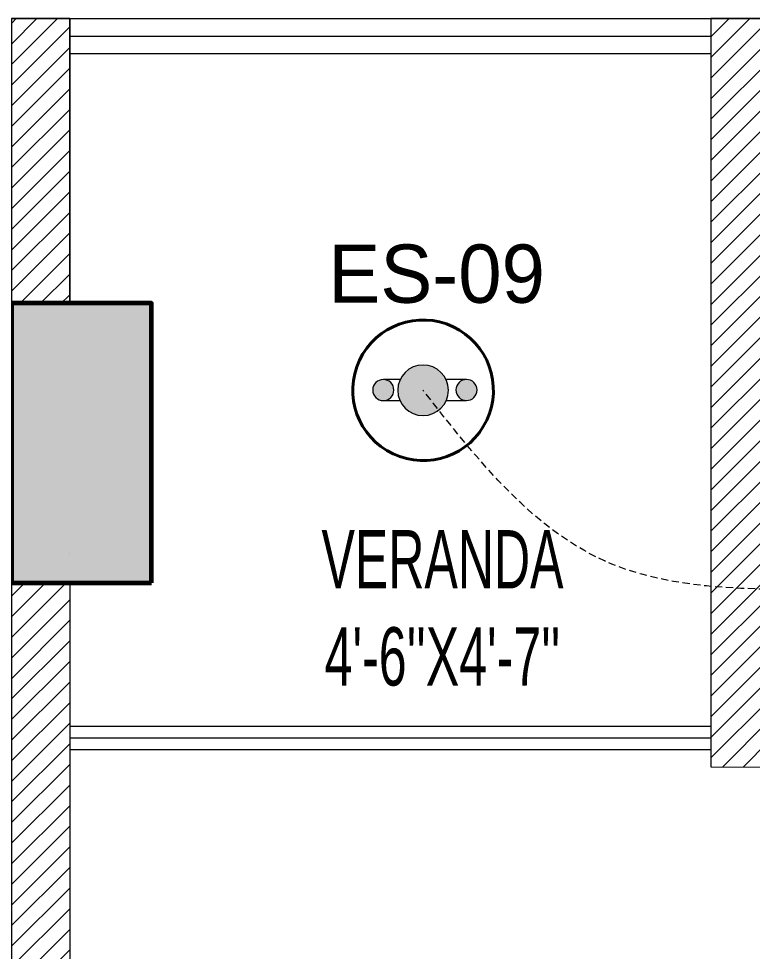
# Model space of a CAD drawing. Header units: inches. Extents: x 109699 to 44449955, y -10987 to 15824140.
# Drawn here: x 197722.2 to 197785.1, y -3330.6 to -3250.6 of the extents above; entities that cross this region are included whole.
import ezdxf

# ---------------------------------------------------------------- set-up
doc = ezdxf.new("R2010")
doc.units = ezdxf.units.IN
doc.header["$LTSCALE"] = 5
doc.header["$MEASUREMENT"] = 0
doc.linetypes.add('DASHED2', pattern=[0.375, 0.25, -0.125])
doc.layers.get('0').update_dxf_attribs({"color": 123})
for name, color, linetype, lineweight in [('@NORMAL', 7, 'Continuous', 5), ('cloumn', 253, 'Continuous', 60), ('E-Con-Point', 5, 'DASHED2', 13), ('E-ES-Energy Saver-Light', 140, 'Continuous', 13), ('glass', 140, 'Continuous', 18), ('ha', 252, 'Continuous', 5), ('WALL-1', 8, 'Continuous', 9)]:
    doc.layers.add(name, color=color, linetype=linetype, lineweight=lineweight)
doc.layers.add('T', color=8, linetype='Continuous')
doc.styles.get("Standard").update_dxf_attribs({"font": 'times.ttf'})
doc.styles.add('style2', font='ARIALN.TTF', dxfattribs={"width": 0.75, "height": 3})

# ---------------------------------------------------------------- blocks, each defined once
blk = doc.blocks.new('coloumn-01')
at = {"layer": 'ha'}
h = blk.add_hatch(dxfattribs=at)
h.set_pattern_fill('AR-CONC', color=256, scale=0.5)
h.set_pattern_definition([(49.99999999999999, (0, 0), (3.586300913003767, -0.3137606749129755), [0.375, -4.125]), (355, (0, 0), (-0.693756668065, 3.760960668500059), [0.3, -3.3]), (100.45144446, (0.298858405, -0.02614672), (2.89254423363556, 3.447199954843147), [0.3187009599999999, -3.505710559999999]), (46.18420000000001, (0, 1), (5.336206653357862, -0.8275964039653827), [0.5625, -6.1875]), (96.63563549, (0.444683725, 0.931033465), (4.673309728371142, 4.870593003872752), [0.47805171, -5.258568799999999]), (351.1841639899999, (0, 1), (4.673309725273866, 4.870593001349951), [0.45, -4.950000005]), (21, (0.5, 0.75), (2.984535260592308, -2.013094453326694), [0.375, -4.125]), (326.0000000000001, (0.5, 0.75), (1.216576659607909, 3.625750225234265), [0.3, -3.3]), (71.45144474, (0.74871127, 0.58224213), (4.201111883649856, 1.612655764031769), [0.31870095, -3.50571056]), (37.50000000000001, (0, 0), (0.06079927658645334, 1.664469269156557), [0, -3.26, 0, -3.35, 0, -3.3125]), (7.499999999999999, (0, 0), (1.315347687210743, 1.972058559411801), [0, -1.91, 0, -3.185, 0, -1.2625]), (327.5, (-1.115, 0), (2.669112180862045, -0.1127743586718988), [0, -1.25, 0, -3.9, 0, -5.175]), (317.5, (-1.615, 0), (2.915930846711931, 0.5005249116615886), [0, -1.625, 0, -2.59, 0, -3.675])])
h.paths.add_polyline_path([(32128.44739975178, -2546319.049243456), (32092.44739975178, -2546319.049243456), (32092.44739975178, -2546331.049243456), (32128.44739975178, -2546331.049243456)])
h.paths.add_polyline_path([(32128.44739975189, -2546617.132962178), (32098.44739975189, -2546617.132962178), (32098.44739975189, -2546629.132962178), (32128.44739975189, -2546629.132962178)])
h.paths.add_polyline_path([(31978.51966727065, -2546605.132962178), (31966.51966727065, -2546605.132962178), (31966.51966727065, -2546635.132962178), (31978.51966727065, -2546635.132962178)])
h.paths.add_polyline_path([(31821.20333333506, -2546605.132962178), (31809.20333333506, -2546605.132962178), (31809.20333333506, -2546635.132962178), (31821.20333333506, -2546635.132962178)])
h.paths.add_polyline_path([(31689.20328743063, -2546611.133238418), (31677.20328743063, -2546611.133238418), (31677.20328743063, -2546635.133238418), (31689.20328743063, -2546635.133238418)])
h.paths.add_polyline_path([(31417.20347832461, -2546611.132962178), (31405.20347832461, -2546611.132962178), (31405.20347832461, -2546635.132962178), (31417.20347832461, -2546635.132962178)])
h.paths.add_polyline_path([(31435.20347912709, -2546415.348983645), (31405.20347912709, -2546415.348983645), (31405.20347912709, -2546427.348983645), (31435.20347912709, -2546427.348983645)])
h.paths.add_polyline_path([(31633.74647668525, -2546415.348983645), (31603.74647668525, -2546415.348983645), (31603.74647668525, -2546427.348983645), (31633.74647668525, -2546427.348983645)])
h.paths.add_polyline_path([(31821.20245073218, -2546319.049243455), (31809.20245073218, -2546319.049243455), (31809.20245073218, -2546349.049243455), (31821.20245073218, -2546349.049243455)])
h.paths.add_polyline_path([(31996.51966727068, -2546319.049243455), (31966.51966727068, -2546319.049243455), (31966.51966727068, -2546331.049243455), (31996.51966727068, -2546331.049243455)])
h.paths.add_polyline_path([(31581.74648750067, -2546291.049243452), (31541.74648750067, -2546291.049243452), (31541.74648750067, -2546301.049243452), (31581.74648750067, -2546301.049243452)])
h.paths.add_polyline_path([(31485.74647668505, -2546261.049243452), (31475.74647668505, -2546261.049243452), (31475.74647668505, -2546301.049243452), (31485.74647668505, -2546301.049243452)])
h.paths.add_polyline_path([(31581.74648750064, -2546206.049278549), (31521.74648750064, -2546206.049278549), (31521.74648750064, -2546216.049243455), (31581.74648750064, -2546216.049243455)])
h.paths.add_polyline_path([(31435.20347595899, -2546206.049243455), (31405.20347595899, -2546206.049243455), (31405.20347595899, -2546218.049243455), (31435.20347595899, -2546218.049243455)])
h.paths.add_polyline_path([(31435.20347912709, -2546094.049243455), (31405.20347912709, -2546094.049243455), (31405.20347912709, -2546106.049243455), (31435.20347912709, -2546106.049243455)])
h.paths.add_polyline_path([(31583.74647668522, -2546094.049243455), (31547.74647668522, -2546094.049243455), (31547.74647668522, -2546106.049243455), (31583.74647668522, -2546106.049243455)])
h.paths.add_polyline_path([(31775.41359277777, -2546094.049243455), (31763.41359277777, -2546094.049243455), (31763.41359277777, -2546124.049243455), (31775.41359277777, -2546124.049243455)])
h.paths.add_polyline_path([(32059.80123907101, -2546094.049243455), (32047.80123907101, -2546094.049243455), (32047.80123907101, -2546124.049243455), (32059.80123907101, -2546124.049243455)])
h.paths.add_polyline_path([(32058.06771510976, -2545913.633020405), (32028.06771510976, -2545913.633020405), (32028.06771510976, -2545925.633020405), (32058.06771510976, -2545925.633020405)])
h.paths.add_polyline_path([(32048.06771510973, -2545722.712815279), (32036.06771510973, -2545722.712815279), (32036.06771510973, -2545746.712815279), (32048.06771510973, -2545746.712815279)])
h.paths.add_polyline_path([(31799.41359277774, -2545913.633020405), (31763.41359277774, -2545913.633020405), (31763.41359277774, -2545925.633020405), (31799.41359277774, -2545925.633020405)])
h.paths.add_polyline_path([(31591.53986684192, -2545945.049243456), (31561.31223659915, -2545945.049243456), (31561.31223659915, -2545957.049243456), (31591.53986684192, -2545957.049243456)])
h.paths.add_polyline_path([(31435.20347912709, -2545945.049243456), (31405.20347912709, -2545945.049243456), (31405.20347912709, -2545957.049243456), (31435.20347912709, -2545957.049243456)])
h.paths.add_polyline_path([(31429.2035252499, -2545715.383477275), (31405.2035252499, -2545715.383477275), (31405.2035252499, -2545727.383477275), (31429.2035252499, -2545727.383477275)])
h.paths.add_polyline_path([(31605.53986684192, -2545715.383237123), (31581.53986684192, -2545715.383237123), (31581.53986684192, -2545727.383237123), (31605.53986684192, -2545727.383237123)])
h.paths.add_polyline_path([(31775.41359277774, -2545711.610186095), (31763.41359277774, -2545711.610186095), (31763.41359277774, -2545735.610186095), (31775.41359277774, -2545735.610186095)])
at = {"layer": 'cloumn', "elevation": -16.70462349056088}
blk.add_lwpolyline([(31775.41359277774, -2545735.610186095), (31775.41359277774, -2545711.610186095), (31763.41359277774, -2545711.610186095), (31763.41359277774, -2545735.610186095)], close=True, dxfattribs=at)
blk = doc.blocks.new('A$C63FA2F8C')
at = {"linetype": 'ByBlock', "ltscale": 0.5}
h = blk.add_hatch(color=256, dxfattribs=at)
h.dxf.hatch_style = 1
h.paths.add_polyline_path([(337.2288066126173, 261.8435315283132, 1), (186.444764951407, 261.8435315283132, 1)])
h.paths.add_polyline_path([(174.7543875355803, 261.112525689078, 1), (111.9624450998782, 261.112525689078, 1)])
h.paths.add_polyline_path([(359.7620794158132, 260.9155295394245, 1), (422.5540218515153, 260.9155295394245, 1)])
at = {"ltscale": 2}
for p, q in [((193.2174023309955, 293.0739176886738), (145.2272237805882, 293.0739176886738)), ((391.274980574695, 293.0739176886738), (330.4561692330288, 293.0739176886738)), ((193.5781424691202, 229.8323706932948), (145.2272237805882, 229.8323706932948)), ((391.274980574695, 229.8323706932948), (330.0954290949041, 229.8323706932948))]:
    blk.add_line(p, q, dxfattribs=at)
for centre, radius in [((261.8367857820122, 261.8435315283132), 75.39202083060518), ((143.3584163177293, 261.112525689078), 31.39597121785105), ((391.1580506336642, 260.9155295394245), 31.39597121785105)]:
    blk.add_circle(centre, radius, dxfattribs=at)
at = {"lineweight": 40}
blk.add_ellipse((261.8367857820122, 261.8435315283132), major_axis=(-89.30196609760064, 189.4862523083066), ratio=0.9999999999956461, start_param=-1.547953900145618, end_param=4.735231407033968, dxfattribs=at)

msp = doc.modelspace()

# ---------------------------------------------------------------- hatches: boundary and pattern name
at = {"layer": 'ha'}
h = msp.add_hatch(dxfattribs=at)
h.set_pattern_fill('ANSI31', scale=10, angle=-7.63333123551244e-14, style=0)
h.set_pattern_definition([(44.99999999999984, (180288.0057856818, 2542407.827886132), (-0.8838834764831834, 0.8838834764831853), [])])
h.paths.add_polyline_path([(197721.5662430574, -3275.085265669766), (197726.5662430574, -3275.085265669766), (197726.5662430574, -3250.578614970929), (197721.5662430574, -3250.578614970929)])
h = msp.add_hatch(dxfattribs=at)
h.set_pattern_fill('ANSI31', scale=10, angle=-7.63333123551244e-14, style=0)
h.set_pattern_definition([(44.99999999999989, (144081.319087721, 2531118.532228567), (-0.8838834764831833, 0.8838834764831855), [])])
h.paths.add_polyline_path([(197786.56616974, -3314.800734571907), (197781.5660964225, -3314.792093503549), (197781.56616974, -3250.578614970929), (197808.5662063987, -3250.578614969998), (197808.5662063987, -3250.5786149709), (197813.5662063987, -3250.5786149709), (197813.5662063987, -3255.578614970929), (197786.5662572547, -3255.578614970929)])
h = msp.add_hatch(dxfattribs=at)
h.set_pattern_fill('ANSI31', scale=10, angle=-7.63333123551244e-14, style=0)
h.set_pattern_definition([(44.99999999999989, (144025.1156890542, 2531118.532228567), (-0.8838834764831833, 0.8838834764831855), [])])
h.paths.add_polyline_path([(197726.5662430574, -3477.007487029097), (197721.5662806121, -3477.007487028632), (197721.5662430574, -3436.423710079192), (197651.4036092998, -3436.423984467778), (197651.4036092998, -3431.423984467778), (197721.5662430572, -3431.42405273931), (197721.5855116934, -3298.985237479936), (197726.5662430574, -3298.985237479936)])

# ---------------------------------------------------------------- linework, layer by layer
at = {"layer": '@NORMAL'}
for p, q in [((197721.5662430574, -3250.578614970929, 0.4632158499592478), (197726.5662430574, -3250.578614970929, 0.4597675740971781)), ((197781.56616974, -3250.578614970929, 0.4632159037143282), (197781.56616974, -3309.792093503549, 0.4632159037143353)), ((197726.5662430574, -3296.483877324294, 0.5200446103897107), (197726.5667269731, -3296.483877319171, 0.5200453255399893)), ((197781.5660964225, -3309.792093503549, 0.2918433033319729), (197781.5660964225, -3314.792093503549, 0.1918433033319715))]:
    msp.add_line(p, q, dxfattribs=at)
at = {"layer": '@NORMAL', "color": 13}
for p, q in [((197726.5662430574, -3250.578614970929, 0.4597675740971781), (197781.56616974, -3250.578614970929, 0.4218365901781738)), ((197726.5662430574, -3252.078614970929, 0.4597675740971781), (197781.56616974, -3252.078614970929, 0.4218365901781738)), ((197726.5662430574, -3253.578614970929, 0.4597675740971781), (197781.56616974, -3253.578614970929, 0.4218365901781738))]:
    msp.add_line(p, q, dxfattribs=at)
at = {"layer": '@NORMAL', "color": 7}
msp.add_line((197781.5660964225, -3314.792093503549, 0.1918433033319715), (197786.56616974, -3314.800734571907, 0.6238967175150094), dxfattribs=at)
at = {"layer": 'E-Con-Point', "ltscale": 0.5}
msp.add_spline([(197823.8998020485, -3318.599258190621), (197816.5228158126, -3303.968636702008), (197773.0596984137, -3297.378644328161), (197756.8763583413, -3282.469198748773, 0.2650851247153334)], degree=3, dxfattribs=at)
at = {"layer": 'glass'}
for p, q in [((197726.5662806121, -3311.292046879213, -16.80984728738066), (197781.5660973192, -3311.292096193209, 1.331367402272125)), ((197726.5662797155, -3312.292046879213, -16.80984728738066), (197781.5660964225, -3312.292096193209, 1.331367402272125)), ((197726.5662788188, -3313.292046879213, -16.80984728738066), (197781.566095526, -3313.292096193209, 1.331367402272125))]:
    msp.add_line(p, q, dxfattribs=at)
at = {"layer": 'ha'}
for p, q in [((197726.5662430574, -3250.578614970929, 0.4597675740971781), (197726.5662430574, -3275.085265669766, 0.4498018131629706)), ((197781.56616974, -3250.578614970929, 0.4218365901781773), (197808.5662063987, -3250.578614970929, 0.4032158752411298))]:
    msp.add_line(p, q, dxfattribs=at)
at = {"layer": 'ha', "color": 7, "elevation": 0.0857903163960998}
msp.add_lwpolyline([(197721.5662430574, -3275.085265669766), (197726.5662430574, -3275.085265669766), (197726.5662430574, -3250.578614970929), (197721.5662430574, -3250.578614970929)], close=True, dxfattribs=at)
at = {"layer": 'WALL-1'}
for points, elevation in [([(197726.5662430574, -3275.085265669766), (197726.5663786104, -3250.578614970929), (197721.5662430574, -3250.578614970929), (197721.5662430574, -3275.085265669766)], 0.263215849959245), ([(197808.5662063987, -3250.578614970929), (197781.56616974, -3250.578614970929), (197781.5660964225, -3314.792093503549), (197786.56616974, -3314.800734571907), (197786.5662572547, -3255.578614970929), (197813.5662063987, -3255.578614970929)], 0.2914917373101034), ([(197726.5662430574, -3477.007487029097), (197721.5662806121, -3477.007487028632), (197721.5662430574, -3436.423710079192), (197651.4036092998, -3436.423984467778), (197651.4036092998, -3431.423984467778), (197721.5662430572, -3431.42405273931), (197721.5855116934, -3298.985237479936), (197726.5662430574, -3298.985237479936), (197726.5662430574, -3477.007487028632)], 0.263215849959245)]:
    msp.add_lwpolyline(points, dxfattribs=dict(at, elevation=elevation))

# ---------------------------------------------------------------- block references
at = {"layer": '@NORMAL'}
msp.add_blockref('coloumn-01', (165958.1526878368, 2542436.625533376, 16.96783934052013), dxfattribs=at)
at = {"layer": 'E-ES-Energy Saver-Light', "xscale": -0.02880000000004657, "yscale": 0.02880000000004657, "zscale": 0.02880000000004657, "rotation": 180}
msp.add_blockref('A$C63FA2F8C', (197749.3354589108, -3274.928105040745, 0.2650851247153334), dxfattribs=at)

# ---------------------------------------------------------------- texts
at = {"layer": 'E-ES-Energy Saver-Light', "insert": (197748.748462121, -3275.031480865403, 0.2650851247153334), "char_height": 5, "width": 17.82501602027332, "attachment_point": 7}
msp.add_mtext('{\\fCentury Gothic|b0|i0|c0|p34;ES-09}', dxfattribs=at)
at = {"layer": 'T', "insert": (197758.5427719902, -3307.872387108588, -0.1214475790990548), "char_height": 5, "width": 44.92537410357909, "attachment_point": 8, "style": 'style2'}
msp.add_mtext("\\pt40;VERANDA\\P4'-6''X4'-7''", dxfattribs=at)

doc.saveas('drawing.dxf')
